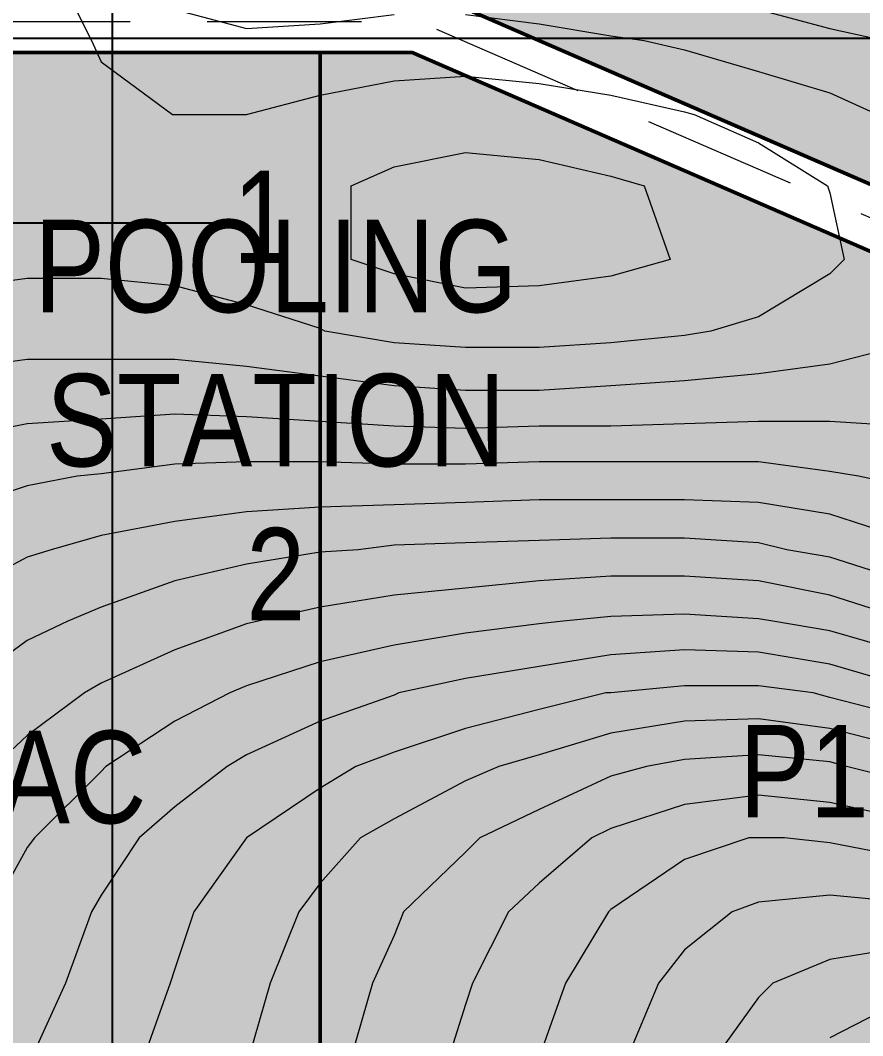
# Model space of a CAD drawing. Header units: metres. Extents: x 199095 to 216734, y 1644234 to 1657008.
# Drawn here: x 204426 to 205109, y 1653691 to 1654515 of the extents above; entities that cross this region are included whole.
import ezdxf

# ---------------------------------------------------------------- set-up
doc = ezdxf.new("R2010")
doc.units = ezdxf.units.M
doc.linetypes.add('DASHED', pattern=[0.75, 0.5, -0.25])
for name, color, linetype in [('250 Ac', 10, 'Continuous'), ('C-ANNO-MATC', 7, 'DASHED'), ('GRID', 7, 'Continuous'), ("PLOT NO'S", 1, 'Continuous')]:
    doc.layers.add(name, color=color, linetype=linetype)
doc.layers.add('CONTOURS', color=8, linetype='Continuous', lineweight=9)
doc.layers.add('Plot hatching', color=7, linetype='Continuous', true_color=0xffffdb)
doc.styles.get("Standard").update_dxf_attribs({"font": 'ARIALN.TTF'})
doc.dimstyles.get("Standard").update_dxf_attribs({"dimtxt": 0.18, "dimasz": 0.18, "dimexe": 0.18, "dimexo": 0.0625, "dimgap": 0.09, "dimtad": 0, "dimtih": 1, "dimtoh": 1, "dimdec": 4, "dimzin": 0, "dimdsep": 46, "dimtxsty": 'Standard', "dimcen": 0.09, "dimadec": 0, "dimazin": 0, "dimtfac": 1, "dimtdec": 4, "dimtofl": 0, "dimtmove": 0, "dimatfit": 3, "dimfxl": 1, "dimtolj": 1, "dimtzin": 0, "dimarcsym": 0})

msp = doc.modelspace()

# ---------------------------------------------------------------- hatches: boundary and pattern name
at = {"layer": 'Plot hatching', "linetype": 'ByBlock', "lineweight": 9}
h = msp.add_hatch(color=256, dxfattribs=at)
h.dxf.hatch_style = 1
h.paths.add_polyline_path([(205127.36, 1654750.38), (204794.42, 1654897.61), (204435.05, 1655064.52), (204375.32, 1655094.1), (204375.32, 1654538.39), (204551.54, 1654538.39), (204753.82, 1654538.39), (206029.28, 1653984.76), (206026.3, 1654016.37), (205980.07, 1654101.82), (205913.64, 1654221.59), (205845.68, 1654345.94), (205775.22, 1654435.17), (205474.44, 1654576.4)])
h = msp.add_hatch(color=256, dxfattribs=at)
h.dxf.hatch_style = 1
h.paths.add_polyline_path([(204668.84, 1654488.39), (204551.54, 1654488.39), (204312.54, 1654488.39), (204312.54, 1654288.39), (204299.45, 1654288.39), (204112.54, 1654288.39), (204112.54, 1654488.39), (203841.21, 1654488.39), (203841.21, 1653343.97), (203842.35, 1653343.46), (203896.28, 1653327.37), (203931.24, 1653307.96), (203948.44, 1653299.23), (203997.15, 1653282.99), (204062.07, 1653259.47), (204119.81, 1653240.68), (204142.63, 1653235.98), (204171.1, 1653344.67), (204215.85, 1653351.97), (204230.34, 1653344.29), (204239.25, 1653342.02), (204255.23, 1653343.84), (204271.07, 1653337.03), (204291.1, 1653336.29), (204299.45, 1653328.88), (204304.89, 1653324.06), (204331.59, 1653311.93), (204338.09, 1653315.1), (204360.86, 1653311.8), (204376.86, 1653311.84), (204403.35, 1653307.7), (204449.24, 1653304.22), (204462.93, 1653303.69), (204463.25, 1653312.73), (204510.25, 1653311.75), (204557.92, 1653315.4), (204606.3, 1653307.59), (204631.51, 1653306.81), (204668.84, 1653307.11)])
h = msp.add_hatch(color=256, dxfattribs=at)
h.dxf.hatch_style = 1
h.paths.add_polyline_path([(205982.28, 1653950.66), (204743.43, 1654488.39), (204668.84, 1654488.39), (204668.84, 1653307.11), (204696.48, 1653307.34), (204713.3, 1653311.12), (204739.52, 1653316.71), (204760.46, 1653321.83), (204768.99, 1653320.35), (204791.36, 1653320.32), (204801.58, 1653319.03), (204818.9, 1653318.18), (204833.55, 1653318.64), (204835.87, 1653336.29), (204859.49, 1653344.4), (204860.07, 1653355.78), (204872.4, 1653358.36), (204880.88, 1653385.92), (204898.08, 1653395.27), (204930.22, 1653412.72), (204957.91, 1653430.28), (204961.23, 1653421.06), (204987.36, 1653434.09), (205000.9, 1653447.44), (205025.1, 1653455.47), (205037.01, 1653462.02), (205047.36, 1653470.83), (205063.53, 1653473.26), (205099.3, 1653490.94), (205115.59, 1653493.41), (205127.56, 1653496.75), (205138.54, 1653496.73), (205158.33, 1653504.51), (205176.41, 1653517.56), (205193.55, 1653517.54), (205206.14, 1653533.83), (205224.25, 1653539.97), (205234.33, 1653543.38), (205248.52, 1653543.66), (205259.48, 1653547.53), (205259.56, 1653559.65), (205264.88, 1653577.71), (205273.49, 1653594.54), (205278.28, 1653607.83), (205313.1, 1653611.86), (205313.09, 1653599.63), (205334.12, 1653610.76), (205374.29, 1653627.51), (205406.42, 1653637.25), (205441.36, 1653647.84), (205456.23, 1653629.29), (205483.55, 1653641.03), (205492.78, 1653635.04), (205521.2, 1653639.63), (205532.21, 1653632.4), (205543.13, 1653631), (205556.72, 1653630.98), (205574.93, 1653625.75), (205601.38, 1653623.97), (205609.18, 1653612.75), (205621.91, 1653605.9), (205634.96, 1653603.34), (205657.74, 1653587.77), (205665.07, 1653563.09), (205685.25, 1653548.38), (205685.24, 1653538.81), (205689.7, 1653532.58), (205691.29, 1653526.35), (205703.79, 1653513.34), (205708.35, 1653503.99), (205717.34, 1653486.35), (205723.28, 1653476.9), (205727.54, 1653462.43), (205734, 1653440.52), (205743.37, 1653421.68), (205743.36, 1653413.84), (205745.91, 1653401.99), (205754.55, 1653381.16), (205761.58, 1653370.36), (205768.17, 1653367.83), (205785.51, 1653361.17), (205800.48, 1653348.23), (205807.04, 1653345.92), (205860.67, 1653276.11), (205893.47, 1653378.62), (206026.81, 1653478.77)])

# ---------------------------------------------------------------- linework, layer by layer
at = {"layer": '250 Ac', "linetype": 'ByBlock', "lineweight": 50, "flags": 128}
msp.add_lwpolyline([(205127.36, 1654750.38), (204794.42, 1654897.61), (204435.05, 1655064.52), (204375.32, 1655094.1), (204375.32, 1654538.39), (204551.54, 1654538.39), (204753.82, 1654538.39), (206029.28, 1653984.76), (206026.3, 1654016.37), (205980.07, 1654101.82), (205913.64, 1654221.59), (205845.68, 1654345.94), (205775.22, 1654435.17), (205474.44, 1654576.4)], close=True, dxfattribs=at)
for points in [[(206017.87, 1653989.72), (204753.82, 1654538.39)], [(203236.29, 1654488.39), (203550.51, 1654488.39), (203841.21, 1654488.39), (204112.54, 1654488.39), (204312.54, 1654488.39), (204551.54, 1654488.39), (204668.84, 1654488.39), (204743.43, 1654488.39), (205982.28, 1653950.66)], [(204668.84, 1653307.11), (204668.84, 1654488.39), (204551.54, 1654488.39), (204312.54, 1654488.39), (204312.54, 1654288.39), (204299.45, 1654288.39), (204112.54, 1654288.39), (204112.54, 1654488.39), (203841.21, 1654488.39), (203841.21, 1653343.97)], [(205982.28, 1653950.66), (204743.43, 1654488.39), (204668.84, 1654488.39), (204668.84, 1653307.11)]]:
    msp.add_lwpolyline(points, dxfattribs=at)
at = {"layer": 'C-ANNO-MATC', "lineweight": 9, "ltscale": 250, "flags": 128}
msp.add_lwpolyline([(206048.82, 1653511.65), (206005.78, 1653967.71), (205381.6, 1654238.64), (204748.62, 1654513.39), (202032.18, 1654513.39)], dxfattribs=at)
at = {"layer": 'CONTOURS', "flags": 128}
for points in [[(204454.33, 1654556.12), (204483.3, 1654498.12), (204491.02, 1654480.75), (204548.97, 1654438.25), (204550.89, 1654438.25), (204572.14, 1654438.25), (204608.84, 1654438.25), (204668.72, 1654453.75), (204728.59, 1654465.38), (204786.53, 1654469.25), (204846.42, 1654463.38), (204904.36, 1654453.75), (204964.23, 1654440.25), (204971.97, 1654438.25), (205024.11, 1654415.12), (205080.12, 1654380.38), (205082.06, 1654374.62), (205093.64, 1654320.5), (205082.06, 1654308.88), (205024.11, 1654274.12), (204985.48, 1654262.5), (204964.23, 1654258.75), (204904.36, 1654252.88), (204846.42, 1654249), (204786.53, 1654249), (204728.59, 1654252.88), (204672.58, 1654262.5), (204668.72, 1654264.5), (204608.84, 1654283.75), (204550.89, 1654299.25), (204491.02, 1654305), (204431.14, 1654305), (204373.2, 1654297.38)], [(204550.89, 1654523.25), (204608.84, 1654507.88), (204668.72, 1654511.62), (204728.59, 1654519.38)], [(204786.53, 1654519.38), (204846.42, 1654511.62), (204904.36, 1654502), (204931.41, 1654498.12), (204964.23, 1654490.5), (205024.11, 1654473), (205082.06, 1654455.62), (205120.69, 1654438.25)], [(205024.11, 1654523.25), (205082.06, 1654507.88), (205126.48, 1654498.12)], [(204693.83, 1654320.5), (204693.83, 1654380.38), (204728.59, 1654395.75), (204786.53, 1654407.38), (204846.42, 1654401.62), (204904.36, 1654388.12), (204931.41, 1654380.38), (204952.64, 1654320.5), (204904.36, 1654307), (204846.42, 1654299.25), (204786.53, 1654297.38), (204728.59, 1654308.88), (204693.83, 1654320.5)], [(205141.94, 1654251), (205082.06, 1654235.5), (205024.11, 1654227.75), (204964.23, 1654222), (204904.36, 1654218.12), (204846.42, 1654214.25), (204786.53, 1654214.25), (204728.59, 1654218.12), (204668.72, 1654225.88), (204608.84, 1654233.62), (204550.89, 1654239.38), (204491.02, 1654239.38), (204431.14, 1654239.38), (204373.2, 1654231.62)], [(205141.94, 1654185.25), (205082.06, 1654189.12), (205024.11, 1654189.12), (204964.23, 1654187.25), (204904.36, 1654185.25), (204846.42, 1654185.25), (204786.53, 1654183.38), (204728.59, 1654185.25), (204668.72, 1654189.12), (204608.84, 1654193), (204550.89, 1654195), (204491.02, 1654191.12), (204431.14, 1654187.25), (204373.2, 1654175.62)], [(205141.94, 1654137), (205105.23, 1654144.75), (205082.06, 1654148.62), (205024.11, 1654156.38), (204964.23, 1654156.38), (204904.36, 1654156.38), (204846.42, 1654156.38), (204786.53, 1654154.38), (204728.59, 1654154.38), (204668.72, 1654156.38), (204608.84, 1654156.38), (204550.89, 1654154.38), (204491.02, 1654146.62), (204471.7, 1654144.75), (204431.14, 1654137), (204373.2, 1654117.75)], [(205141.94, 1654094.5), (205082.06, 1654113.88), (205024.11, 1654123.5), (204964.23, 1654125.5), (204904.36, 1654125.5), (204846.42, 1654125.5), (204786.53, 1654123.5), (204728.59, 1654121.62), (204668.72, 1654119.62), (204608.84, 1654115.75), (204550.89, 1654108), (204491.02, 1654096.5), (204450.45, 1654084.88), (204431.14, 1654079.12), (204373.2, 1654048.25)], [(205141.94, 1654059.75), (205082.06, 1654079.12), (205047.3, 1654084.88), (205024.11, 1654090.62), (204964.23, 1654094.5), (204904.36, 1654094.5), (204846.42, 1654092.62), (204786.53, 1654090.62), (204728.59, 1654088.75), (204699.62, 1654084.88), (204668.72, 1654083), (204608.84, 1654073.25), (204550.89, 1654059.75), (204491.02, 1654038.5), (204463.98, 1654027), (204431.14, 1654011.5), (204373.2, 1653969)], [(205141.94, 1654028.88), (205082.06, 1654048.25), (205024.11, 1654059.75), (204964.23, 1654063.62), (204904.36, 1654063.62), (204846.42, 1654059.75), (204786.53, 1654054), (204728.59, 1654048.25), (204668.72, 1654038.5), (204618.5, 1654027), (204608.84, 1654025), (204550.89, 1654003.75), (204550.89, 1654003.75), (204491.02, 1653976.75), (204477.5, 1653969), (204431.14, 1653934.25), (204404.11, 1653909.12), (204373.2, 1653872.5), (204355.81, 1653851.25), (204322.98, 1653791.38), (204313.33, 1653770.12), (204299.8, 1653733.38), (204276.62, 1653673.5)], [(205141.94, 1654001.88), (205082.06, 1654019.25), (205035.7, 1654027), (205024.11, 1654028.88), (204964.23, 1654032.75), (204904.36, 1654030.88), (204865.73, 1654027), (204846.42, 1654025), (204786.53, 1654017.25), (204728.59, 1654007.62), (204668.72, 1653994.12), (204608.84, 1653974.75), (204595.33, 1653969), (204550.89, 1653945.88), (204494.88, 1653909.12), (204491.02, 1653905.25), (204436.94, 1653851.25), (204431.14, 1653843.5), (204402.17, 1653791.38), (204377.06, 1653733.38), (204373.2, 1653725.62), (204350.02, 1653673.5)], [(205141.94, 1653974.75), (205082.06, 1653992.25), (205024.11, 1654001.88), (204964.23, 1654003.75), (204904.36, 1653999.88), (204846.42, 1653990.25), (204786.53, 1653980.62), (204732.45, 1653969), (204728.59, 1653967.12), (204668.72, 1653945.88), (204608.84, 1653918.75), (204593.39, 1653909.12), (204550.89, 1653876.38), (204521.92, 1653851.25), (204491.02, 1653804.88), (204483.3, 1653791.38), (204462.05, 1653733.38), (204435, 1653673.5)], [(205141.94, 1653949.75), (205082.06, 1653965.12), (205068.53, 1653969), (205024.11, 1653974.75), (204964.23, 1653974.75), (204904.36, 1653969), (204900.5, 1653969), (204846.42, 1653955.5), (204786.53, 1653940), (204728.59, 1653920.75), (204697.69, 1653909.12), (204668.72, 1653891.75), (204608.84, 1653851.25), (204608.84, 1653851.25), (204566.34, 1653791.38), (204550.89, 1653745), (204547.03, 1653733.38), (204525.78, 1653673.5)], [(205141.94, 1653924.62), (205082.06, 1653940), (205024.11, 1653947.75), (204964.23, 1653945.88), (204904.36, 1653936.12), (204846.42, 1653918.75), (204813.58, 1653909.12), (204786.53, 1653897.5), (204728.59, 1653866.62), (204701.55, 1653851.25), (204668.72, 1653814.5), (204651.33, 1653791.38), (204628.16, 1653733.38), (204610.77, 1653673.5)], [(205141.94, 1653897.5), (205095.58, 1653909.12), (205082.06, 1653913), (205024.11, 1653918.75), (205024.11, 1653918.75), (204964.23, 1653915), (204933.33, 1653909.12), (204904.36, 1653901.38), (204846.42, 1653874.38), (204798.12, 1653851.25), (204786.53, 1653839.62), (204736.31, 1653791.38), (204728.59, 1653772), (204711.2, 1653733.38), (204693.83, 1653673.5)], [(205141.94, 1653866.62), (205082.06, 1653880.12), (205024.11, 1653886), (204964.23, 1653878.25), (204904.36, 1653858.88), (204888.91, 1653851.25), (204846.42, 1653814.5), (204821.31, 1653791.38), (204792.33, 1653733.38), (204786.53, 1653716), (204773.02, 1653673.5)], [(205141.94, 1653835.75), (205082.06, 1653847.38), (205045.36, 1653851.25), (205024.11, 1653851.25), (205016.39, 1653851.25), (204964.23, 1653833.88), (204904.36, 1653793.25), (204902.42, 1653791.38), (204867.66, 1653733.38), (204846.42, 1653673.5)], [(205141.94, 1653799.12), (205082.06, 1653804.88), (205024.11, 1653799.12), (205002.86, 1653791.38), (204964.23, 1653760.5), (204942.98, 1653733.38), (204917.88, 1653673.5)], [(205141.94, 1653762.38), (205082.06, 1653752.75), (205035.7, 1653733.38), (205024.11, 1653721.88), (204989.34, 1653673.5)], [(205141.94, 1653719.88), (205082.06, 1653689)]]:
    msp.add_lwpolyline(points, dxfattribs=at)
at = {"layer": 'GRID'}
for p, q in [((204500, 1656500), (204500, 1646827.99)), ((199594.67, 1654500), (213350, 1654500))]:
    msp.add_line(p, q, dxfattribs=at)

# ---------------------------------------------------------------- texts
at = {"layer": '250 Ac', "linetype": 'Continuous'}
for s, p in [('P10 250 AC', (205008.54, 1653867.86, -448)), ('P9 250 AC', (204112.27, 1653863.16, -448))]:
    msp.add_text(s, height=75, dxfattribs=at).set_placement(p)
at = {"layer": 'GRID', "color": 1, "linetype": 'Continuous', "insert": (204632.67, 1654190.2, -0.04), "char_height": 75, "width": 0.9674, "attachment_point": 5}
msp.add_mtext('\\A1;POOLING \\PSTATION 2', dxfattribs=at)
at = {"layer": "PLOT NO'S", "linetype": 'Continuous', "lineweight": 9}
msp.add_text('1', height=75, dxfattribs=at).set_placement((204597.89, 1654317.61))

# ---------------------------------------------------------------- leaders
at = {"lineweight": 9}
for points in [[(204596.09, 1654607.9), (204354.87, 1654607.9), (204354.87, 1654350)], [(204596.09, 1654350), (204354.87, 1654350), (204354.87, 1654607.9)]]:
    msp.add_leader(points, dimstyle='Standard', override={"dimasz": 100}, dxfattribs=at)

doc.saveas('drawing.dxf')
